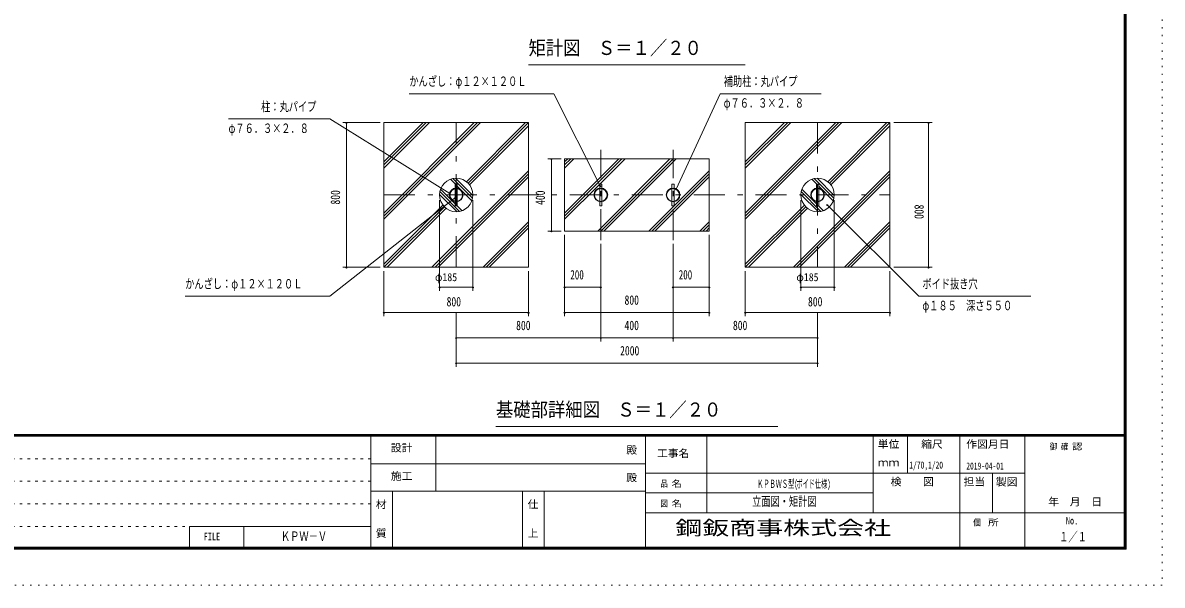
# Model space of a CAD drawing. Units: millimetres, scale not verified, with parts at other scales. Extents: x -32469 to 32469, y -14700 to 14700.
# Drawn here: x 10398 to 32469, y -14700 to -3815 of the extents above; entities that cross this region are included whole.
import ezdxf
from ezdxf.enums import TextEntityAlignment as Align

# ---------------------------------------------------------------- set-up
doc = ezdxf.new("R2010")
doc.units = ezdxf.units.MM
doc.header["$LTSCALE"] = 50
for name, pattern in [('USER1', [3, 1, -2]), ('USER2', [10, 4, -6]), ('USER3', [24, 12, -5, 2, -5]), ('USER4', [3, 0.5, -2.5])]:
    doc.linetypes.add(name, pattern=pattern)
doc.layers.add('0-1_0-F', color=7, linetype='Continuous')
for name, color, linetype, lineweight in [('0-6_2-0BOLD', 7, 'Continuous', 18), ('0-7_2-1HIDDEN', 3, 'USER2', 18), ('0-8_2-2CENTER', 3, 'USER3', 18), ('0-A_2-5DIM', 3, 'Continuous', 18), ('0-B_2-6HATCH', 2, 'Continuous', 18), ('0-C_F-F', 5, 'Continuous', 18), ('0-D_F-E_J_ADD', 3, 'USER4', 18)]:
    doc.layers.add(name, color=color, linetype=linetype, lineweight=lineweight)
doc.styles.add('ＭＳ ゴシック', font='')
doc.styles.get('ＭＳ ゴシック').set_extended_font_data('MS Gothic')

msp = doc.modelspace()

# ---------------------------------------------------------------- linework, layer by layer
at = {"layer": '0-6_2-0BOLD'}
for p, q in [((27193.49, -8547.1), (27193.49, -5747.09)), ((18772.49, -7025.17), (18772.49, -7269.03)), ((18814.5, -7269.03), (18814.5, -7025.17)), ((21572.49, -7015.23), (21572.49, -6937.1)), ((21572.49, -7269.03), (21572.49, -7025.17)), ((21614.49, -7025.17), (21614.49, -7269.03)), ((22972.49, -7269.03), (22972.49, -7025.17)), ((23014.49, -7025.17), (23014.49, -7269.03)), ((25772.48, -7269.03), (25772.48, -7025.17)), ((25814.49, -7025.17), (25814.49, -7269.03)), ((18814.5, -7357.1), (18814.5, -7278.96)), ((25814.49, -7278.96), (25814.49, -7357.1)), ((27193.49, -8547.1), (24393.49, -8547.1))]:
    msp.add_line(p, q, dxfattribs=at)
for points in [[(17393.49, -8547.1), (17393.49, -5747.09), (20193.49, -5747.09), (20193.49, -8547.1)], [(23693.49, -6447.09), (20893.49, -6447.09), (20893.49, -7847.1), (23693.49, -7847.1)]]:
    msp.add_lwpolyline(points, close=True, dxfattribs=at)
for points in [[(24393.49, -8547.1), (24393.49, -5747.09), (27193.49, -5747.09)], [(18814.5, -7015.23), (18814.5, -6937.1), (18772.49, -6937.1), (18772.49, -7015.23)], [(21572.49, -6937.1), (21614.49, -6937.1), (21614.49, -7015.23)], [(22972.49, -7015.23), (22972.49, -6937.1), (23014.49, -6937.1), (23014.49, -7015.23)], [(25772.48, -7015.23), (25772.48, -6937.1), (25814.49, -6937.1), (25814.49, -7015.23)], [(18772.49, -7278.96), (18772.49, -7357.1), (18814.5, -7357.1)], [(21614.49, -7278.96), (21614.49, -7357.1), (21572.49, -7357.1), (21572.49, -7278.96)], [(23014.49, -7278.96), (23014.49, -7357.1), (22972.49, -7357.1), (22972.49, -7278.96)], [(25814.49, -7357.1), (25772.48, -7357.1), (25772.48, -7278.96)]]:
    msp.add_lwpolyline(points, dxfattribs=at)
for centre, radius in [((18793.49, -7147.1), 323.75), ((25793.48, -7147.1), 323.75), ((18793.49, -7147.1), 133.53), ((18793.49, -7147.1), 123.72), ((21593.49, -7147.1), 133.53), ((21593.49, -7147.1), 123.72), ((22993.49, -7147.1), 133.53), ((22993.49, -7147.1), 123.72), ((25793.48, -7147.1), 133.53), ((25793.48, -7147.1), 123.72)]:
    msp.add_circle(centre, radius, dxfattribs=at)
at = {"layer": '0-7_2-1HIDDEN', "linetype": 'USER3'}
for p, q in [((18793.49, -8547.1), (18793.49, -5747.09)), ((25793.48, -5747.09), (25793.48, -8547.1))]:
    msp.add_line(p, q, dxfattribs=at)
at = {"layer": '0-8_2-2CENTER'}
for p, q in [((21593.49, -8022.1), (21593.49, -6272.1)), ((22993.49, -8022.1), (22993.49, -6272.1)), ((17393.49, -7147.1), (27193.49, -7147.1))]:
    msp.add_line(p, q, dxfattribs=at)
at = {"layer": '0-A_2-5DIM'}
for p, q in [((20193.49, -4627.1), (24393.49, -4627.1)), ((16597.47, -5747.09), (17318.49, -5747.09)), ((16681.47, -5747.09), (16653.47, -5747.09)), ((16667.47, -8547.1), (16667.47, -5747.09)), ((28012.32, -5747.09), (27268.49, -5747.09)), ((27928.31, -5747.09), (27956.31, -5747.09)), ((27942.31, -8547.1), (27942.31, -5747.09)), ((20566.51, -6447.09), (20823.49, -6447.09)), ((20650.51, -6447.09), (20622.51, -6447.09)), ((20636.51, -6447.09), (20636.51, -7847.1)), ((21597.45, -6971.18), (21569.45, -6971.18)), ((23069.38, -7034.64), (23041.38, -7034.64)), ((18469.74, -7246.69), (18469.74, -9002.1)), ((18682.13, -7118.8), (18654.13, -7118.8)), ((18798.99, -7186.92), (18770.99, -7186.92)), ((19117.24, -9002.1), (19117.24, -7246.69)), ((25469.73, -9002.1), (25469.73, -7246.69)), ((26117.23, -9002.1), (26117.23, -7246.69)), ((25993.28, -7340.25), (25965.28, -7340.25)), ((20823.49, -7847.1), (20566.51, -7847.1)), ((20650.51, -7847.1), (20622.51, -7847.1)), ((20893.49, -7917.1), (20893.49, -9492.1)), ((23693.49, -7917.1), (23693.49, -9492.1)), ((21593.49, -9982.1), (21593.49, -8092.1)), ((22993.49, -9982.1), (22993.49, -8092.1)), ((16597.47, -8547.1), (17318.49, -8547.1)), ((16681.47, -8547.1), (16653.47, -8547.1)), ((28012.32, -8547.1), (27268.49, -8547.1)), ((27928.31, -8547.1), (27956.31, -8547.1)), ((17393.49, -8622.1), (17393.49, -9492.1)), ((20193.49, -9492.1), (20193.49, -8622.1)), ((24393.49, -8622.1), (24393.49, -9492.1)), ((27193.49, -9492.1), (27193.49, -8622.1)), ((18483.74, -8932.1), (18455.74, -8932.1)), ((18469.74, -8932.1), (19117.24, -8932.1)), ((19131.24, -8932.1), (19103.24, -8932.1)), ((20907.49, -8932.1), (20879.49, -8932.1)), ((20893.49, -8932.1), (21593.49, -8932.1)), ((21607.49, -8932.1), (21579.49, -8932.1)), ((23007.49, -8932.1), (22979.49, -8932.1)), ((22993.49, -8932.1), (23693.49, -8932.1)), ((23707.49, -8932.1), (23679.49, -8932.1)), ((25483.73, -8932.1), (25455.73, -8932.1)), ((25469.73, -8932.1), (26117.23, -8932.1)), ((26131.23, -8932.1), (26103.23, -8932.1)), ((17407.49, -9422.1), (17379.49, -9422.1)), ((17393.49, -9422.1), (20193.49, -9422.1)), ((18793.49, -10472.1), (18793.49, -9422.1)), ((20207.49, -9422.1), (20179.49, -9422.1)), ((20907.49, -9422.1), (20879.49, -9422.1)), ((20893.49, -9422.1), (23693.49, -9422.1)), ((23707.49, -9422.1), (23679.49, -9422.1)), ((24407.49, -9422.1), (24379.49, -9422.1)), ((24393.49, -9422.1), (27193.49, -9422.1)), ((25793.49, -9422.1), (25793.49, -10472.1)), ((27207.49, -9422.1), (27179.49, -9422.1)), ((18807.49, -9912.1), (18779.49, -9912.1)), ((18793.49, -9912.1), (21593.49, -9912.1)), ((21607.49, -9912.1), (21579.49, -9912.1)), ((21593.49, -9912.1), (22993.49, -9912.1)), ((23007.49, -9912.1), (22979.49, -9912.1)), ((22993.49, -9912.1), (25793.49, -9912.1)), ((25807.49, -9912.1), (25779.49, -9912.1)), ((18807.49, -10402.1), (18779.49, -10402.1)), ((25793.49, -10402.1), (18793.49, -10402.1)), ((25807.49, -10402.1), (25779.49, -10402.1)), ((25023.49, -11627.1), (19563.49, -11627.1))]:
    msp.add_line(p, q, dxfattribs=at)
for points in [[(21583.45, -6971.18), (20684.85, -5187.1), (17884.85, -5187.1)], [(25864.49, -5187.1), (23904.49, -5187.1), (23055.38, -7034.64)], [(14383.49, -5677.1), (16343.49, -5677.1), (18668.13, -7118.8)], [(18784.99, -7186.92), (16343.49, -9107.1), (13543.48, -9107.1)], [(25979.28, -7340.25), (27753.48, -9107.1), (29923.48, -9107.1)]]:
    msp.add_lwpolyline(points, dxfattribs=at)
for centre in [(16667.47, -5747.09), (27942.31, -5747.09), (20636.51, -6447.09), (21583.45, -6971.18), (23055.38, -7034.64), (18668.13, -7118.8), (18784.99, -7186.92), (25979.28, -7340.25), (20636.51, -7847.1), (16667.47, -8547.1), (27942.31, -8547.1), (18469.74, -8932.1), (19117.24, -8932.1), (20893.49, -8932.1), (21593.49, -8932.1), (22993.49, -8932.1), (23693.49, -8932.1), (25469.73, -8932.1), (26117.23, -8932.1), (17393.49, -9422.1), (20193.49, -9422.1), (20893.49, -9422.1), (23693.49, -9422.1), (24393.49, -9422.1), (27193.49, -9422.1), (18793.49, -9912.1), (21593.49, -9912.1), (22993.49, -9912.1), (25793.49, -9912.1), (18793.49, -10402.1), (25793.49, -10402.1)]:
    msp.add_arc(centre, 14, 180, 0, dxfattribs=at)
at = {"layer": '0-B_2-6HATCH'}
for p, q in [((19262.95, -5747.09), (17393.49, -7616.54)), ((17393.49, -7557.14), (19203.55, -5747.09)), ((19144.15, -5747.09), (17393.49, -7497.75)), ((18272.99, -5747.09), (17393.49, -6626.59)), ((17393.49, -6567.21), (18213.59, -5747.09)), ((18154.25, -5747.09), (17393.49, -6507.76)), ((18990.78, -6890.41), (20134.1, -5747.09)), ((20193.49, -5747.1), (19022.42, -6918.17)), ((19050.18, -6949.8), (20193.49, -5806.49)), ((24393.49, -7616.53), (26262.94, -5747.09)), ((26203.54, -5747.09), (24393.49, -7557.13)), ((24393.49, -7497.74), (26144.14, -5747.09)), ((24393.49, -6626.59), (25272.98, -5747.09)), ((25213.58, -5747.09), (24393.49, -6567.2)), ((24393.49, -6507.75), (25154.24, -5747.09)), ((25990.77, -6890.41), (27134.09, -5747.09)), ((27193.48, -5747.09), (26022.41, -6918.17)), ((26050.17, -6949.8), (27193.49, -5806.48)), ((21944.14, -6447.09), (20893.49, -7497.75)), ((20893.49, -7557.15), (22003.54, -6447.09)), ((20893.49, -6507.8), (20954.19, -6447.09)), ((21013.59, -6447.09), (20893.49, -6567.2)), ((20893.49, -6626.59), (21072.99, -6447.09)), ((22934.09, -6447.09), (21534.09, -7847.1)), ((22062.94, -6447.09), (21572.93, -6937.1)), ((21593.49, -7847.1), (22993.49, -6447.09)), ((23052.89, -6447.09), (21652.88, -7847.1)), ((18324.05, -8547.1), (20193.49, -6677.65)), ((20193.49, -6737.05), (18383.44, -8547.1)), ((18442.85, -8547.1), (20193.49, -6796.44)), ((18728.93, -6829.85), (19110.74, -7211.66)), ((19117.04, -7158.56), (18782.02, -6823.55)), ((23693.49, -6737.05), (22583.43, -7847.1)), ((22642.83, -7847.1), (23693.49, -6796.44)), ((23014.49, -7356.65), (23693.49, -6677.65)), ((27193.49, -6677.64), (25324.04, -8547.1)), ((25383.43, -8547.1), (27193.49, -6737.04)), ((27193.49, -6796.43), (25442.84, -8547.1)), ((26110.73, -7211.66), (25728.93, -6829.85)), ((25782.01, -6823.55), (26117.03, -7158.56)), ((18489.32, -7036.21), (18772.49, -7319.38)), ((18776.78, -6937.1), (18682.61, -6842.93)), ((19097.66, -7257.98), (18814.5, -6974.81)), ((21572.49, -6937.54), (20893.49, -7616.54)), ((25772.48, -7319.38), (25489.31, -7036.21)), ((25682.6, -6842.93), (25776.77, -6937.1)), ((25814.49, -6974.81), (26097.65, -7257.98)), ((18469.94, -7135.63), (18804.96, -7470.64)), ((18858.05, -7464.34), (18476.25, -7082.53)), ((25804.95, -7470.64), (25469.93, -7135.63)), ((25476.24, -7082.53), (25858.04, -7464.34)), ((18536.8, -7344.39), (17393.49, -8487.69)), ((17393.5, -8547.1), (18564.57, -7376.02)), ((18596.2, -7403.79), (17452.89, -8547.1)), ((18810.21, -7357.1), (18904.37, -7451.27)), ((23014.04, -7357.1), (22524.04, -7847.1)), ((25536.79, -7344.39), (24393.49, -8487.68)), ((24393.49, -8547.1), (25564.56, -7376.02)), ((25596.19, -7403.79), (24452.88, -8547.1)), ((25904.36, -7451.27), (25810.2, -7357.1)), ((20193.49, -7667.59), (19314.01, -8547.1)), ((23693.49, -7667.6), (23513.99, -7847.1)), ((26314, -8547.1), (27193.49, -7667.58)), ((19373.43, -8547.1), (20193.49, -7726.96)), ((20193.49, -7786.38), (19432.8, -8547.1)), ((23573.38, -7847.1), (23693.49, -7727)), ((23693.49, -7786.39), (23632.78, -7847.1)), ((27193.49, -7726.96), (26373.42, -8547.1)), ((26432.79, -8547.1), (27193.49, -7786.37))]:
    msp.add_line(p, q, dxfattribs=at)
at = {"layer": '0-C_F-F'}
for p, q in [((-8376.4, -11781), (31733.6, -11781)), ((31733.6, -11784.5), (-8376.4, -11784.5)), ((-8376.4, -11788), (31733.6, -11788)), ((31733.6, -11791.5), (-8376.4, -11791.5)), ((-8376.4, -11795), (31733.6, -11795)), ((31733.6, -11798.5), (-8376.4, -11798.5)), ((-8376.4, -11802), (31733.6, -11802)), ((31733.6, -11805.5), (-8376.4, -11805.5)), ((-8376.4, -11809), (31733.6, -11809)), ((31733.6, -11812.5), (-8376.4, -11812.5)), ((-8376.4, -11816), (31733.6, -11816)), ((17138.61, -14000), (17138.61, -11816)), ((18398.61, -11816), (18398.61, -12880)), ((22458.6, -11816), (22458.6, -14000)), ((23648.6, -13300), (23648.6, -11816)), ((26868.61, -13300), (26868.61, -11816)), ((27533.61, -11816), (27533.61, -12530)), ((28548.61, -14000), (28548.61, -11816)), ((29808.61, -11816), (29808.61, -14000)), ((22458.6, -12348), (17138.61, -12348)), ((29808.61, -12530), (22458.6, -12530)), ((29178.6, -13300), (29178.6, -12530)), ((17138.61, -12880), (22458.6, -12880)), ((17558.6, -12880), (17558.6, -14000)), ((20078.6, -12880), (20078.6, -14000)), ((20498.6, -14000), (20498.6, -12880)), ((22458.6, -12915), (26868.61, -12915)), ((31768.6, -13300), (22458.6, -13300)), ((13627.41, -13563.2), (17138.61, -13563.2)), ((13627.41, -14000), (13627.41, -13563.2)), ((14677.41, -13563.2), (14677.41, -14000))]:
    msp.add_line(p, q, dxfattribs=at)
at = {"layer": '0-C_F-F', "color": 6, "linetype": 'USER1'}
for p, q in [((17138.6, -12252.8), (-8411.4, -12252.8)), ((-8411.4, -12689.6), (17138.61, -12689.6)), ((17138.61, -13126.4), (-8411.4, -13126.4)), ((-8411.4, -13563.2), (13627.41, -13563.2))]:
    msp.add_line(p, q, dxfattribs=at)
at = {"layer": '0-C_F-F'}
for points in [[(31768.6, 14140), (31768.6, -14000), (-8411.4, -14000), (-8411.4, 14140)], [(31765.1, 14136.5), (-8407.9, 14136.5), (-8407.9, -13996.5), (31765.1, -13996.5)], [(31761.6, 14133), (31761.6, -13993), (-8404.4, -13993), (-8404.4, 14133)], [(31758.1, 14129.5), (31758.1, -13989.5), (-8400.9, -13989.5), (-8400.9, 14129.5)], [(31754.6, 14126), (31754.6, -13986), (-8397.4, -13986), (-8397.4, 14126)], [(31751.1, 14122.5), (31751.1, -13982.5), (-8393.9, -13982.5), (-8393.9, 14122.5)], [(31747.6, 14119), (-8390.4, 14119), (-8390.4, -13979), (31747.6, -13979)], [(31744.1, 14115.5), (-8386.9, 14115.5), (-8386.9, -13975.5), (31744.1, -13975.5)], [(31740.6, 14112), (31740.6, -13972), (-8383.4, -13972), (-8383.4, 14112)], [(31737.1, 14108.5), (-8379.9, 14108.5), (-8379.9, -13968.5), (31737.1, -13968.5)], [(31733.6, 14105), (31733.6, -13965), (-8376.4, -13965), (-8376.4, 14105)]]:
    msp.add_lwpolyline(points, close=True, dxfattribs=at)
at = {"layer": '0-D_F-E_J_ADD', "color": 5}
msp.add_lwpolyline([(32468.6, 14700), (32468.6, -14700), (-9111.4, -14700), (-9111.4, 14700)], close=True, dxfattribs=at)

# ---------------------------------------------------------------- texts
at = {"layer": '0-1_0-F', "style": 'ＭＳ ゴシック'}
for s, height, width, p in [('1/70,1/20', 136.8, 0.65, (27570.26, -12483.38)), ('2019-04-01', 136.8, 0.65, (28673.61, -12502.03)), ('ＫＰＢＷＳ型(', 155, 0.55, (24623.48, -12862.5)), ('ボイド仕様)', 155, 0.55, (25383.37, -12862.5)), ('立面図・矩計図', 182.3, 0.7, (24523.6, -13222.63)), ('ＫＰＷ－Ｖ', 182.3, 0.7, (15397.83, -13896.73)), ('１／１', 182.3, 0.7, (30473.6, -13908.29))]:
    msp.add_text(s, height=height, dxfattribs=dict(at, width=width)).set_placement(p, align=Align.BOTTOM_LEFT)
at = {"layer": '0-A_2-5DIM', "color": 7, "style": 'ＭＳ ゴシック'}
for s, height, width, p in [('矩計図\u3000Ｓ＝１／２０', 273.5, 0.9, (20193.49, -4519.79)), ('かんざし：φ１２×１２０Ｌ', 182.3, 0.7, (17884.85, -5092.23)), ('補助柱：丸パイプ', 182.3, 0.7, (23974.49, -5092.23)), ('φ７６．３×２．８', 182.3, 0.7, (23974.49, -5512.23)), ('柱：丸パイプ', 182.3, 0.7, (15013.5, -5582.22)), ('φ７６．３×２．８', 182.3, 0.7, (14383.49, -6002.23)), ('200', 182.3, 0.7, (21003.74, -8837.23)), ('200', 182.3, 0.7, (23103.74, -8837.23)), ('かんざし：φ１２×１２０Ｌ', 182.3, 0.7, (13543.49, -9012.22)), ('φ185', 155, 0.9, (18382.24, -8862.1)), ('φ185', 155, 0.9, (25382.23, -8862.1)), ('ボイド抜き穴', 182.3, 0.7, (27823.48, -9012.22)), ('800', 182.3, 0.75, (18607.49, -9358.28)), ('800', 182.3, 0.75, (22053.74, -9327.22)), ('800', 182.3, 0.75, (25607.49, -9358.28)), ('φ１８５\u3000深さ５５０', 182.3, 0.7, (27823.48, -9432.22)), ('800', 182.3, 0.75, (19953.74, -9817.22)), ('400', 182.3, 0.75, (22053.74, -9817.22)), ('800', 182.3, 0.75, (24153.74, -9817.22)), ('2000', 182.3, 0.75, (21967.99, -10307.22)), ('基礎部詳細図\u3000Ｓ＝１／２０', 273.5, 0.9, (19563.49, -11519.79)), ('鋼鈑商事株式会社', 273.5, 1.4, (23037.1, -13808.88))]:
    msp.add_text(s, height=height, dxfattribs=dict(at, width=width)).set_placement(p, align=Align.BOTTOM_LEFT)
at = {"layer": '0-A_2-5DIM', "color": 7, "style": 'ＭＳ ゴシック', "width": 0.75}
for s, rotation, p in [('800', 90, (16597.47, -7333.1)), ('400', 90, (20566.51, -7339.77)), ('800', 270, (27616.87, -7333.1))]:
    msp.add_text(s, height=182.3, rotation=rotation, dxfattribs=at).set_placement(p, align=Align.BOTTOM_LEFT)
at = {"layer": '0-C_F-F', "color": 7, "style": 'ＭＳ ゴシック'}
for s, height, width, p in [('単位', 145.9, 1.05, (26959.6, -12086.6)), ('縮尺', 145.9, 1.05, (27799.61, -12086.6)), ('作図月日', 145.9, 1.05, (28673.06, -12088.03)), ('設計', 145.9, 1.05, (17527.11, -12157.36)), ('殿', 145.9, 1.05, (22087.6, -12202.1)), ('工事名', 145.9, 1.05, (22682.6, -12265.1)), ('御 ', 124, 0.85, (30288.46, -12116.2)), ('確 ', 124, 0.85, (30504.6, -12116.2)), ('認', 124, 1.2, (30720.74, -12116.2)), ('ｍｍ', 145.9, 1.05, (26959.6, -12443.6)), ('施工', 145.9, 1.05, (17527.11, -12706.1)), ('殿', 145.9, 1.05, (22087.6, -12734.1)), ('品 ', 124, 0.85, (22747.36, -12834.5)), ('名', 124, 1.2, (22963.49, -12834.5)), ('検\u3000\u3000図', 145.9, 1.05, (27208.1, -12814.6)), ('担当', 145.9, 1.05, (28622.11, -12814.6)), ('製図', 145.9, 1.05, (29246.48, -12818.04)), ('\u3000年\u3000月\u3000日', 145.9, 1.05, (30051.84, -13202.3)), ('材', 145.9, 1.05, (17236.61, -13252.1)), ('仕', 145.9, 1.05, (20176.6, -13252.1)), ('図 ', 124, 0.85, (22747.36, -13219.5)), ('名', 124, 1.2, (22963.49, -13219.5)), ('個  ', 124, 0.85, (28807.61, -13587)), ('所', 124, 1.2, (29095.79, -13587)), ('No.', 145.9, 0.8, (30603.11, -13567.1)), ('質', 145.9, 1.05, (17236.61, -13812.1)), ('上', 145.9, 1.05, (20176.6, -13812.1)), ('FILE', 145.9, 0.7, (13902.16, -13873.7))]:
    msp.add_text(s, height=height, dxfattribs=dict(at, width=width)).set_placement(p, align=Align.BOTTOM_LEFT)

doc.saveas('drawing.dxf')
